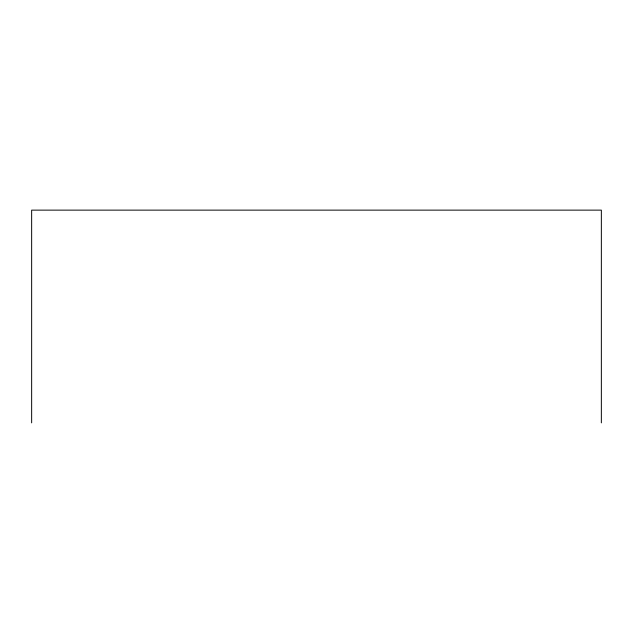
<?xml version="1.0" encoding="UTF-8"?>
<svg xmlns="http://www.w3.org/2000/svg" width="633" height="633" viewBox="0 0 633 633"><rect width="100%" height="100%" fill="white"/><g stroke="black" fill="none" stroke-linecap="round" stroke-linejoin="round"><path stroke-width="0.95" d="M601.35 422.868L601.35 210.132L31.65 210.132L31.65 422.868"/></g></svg>
